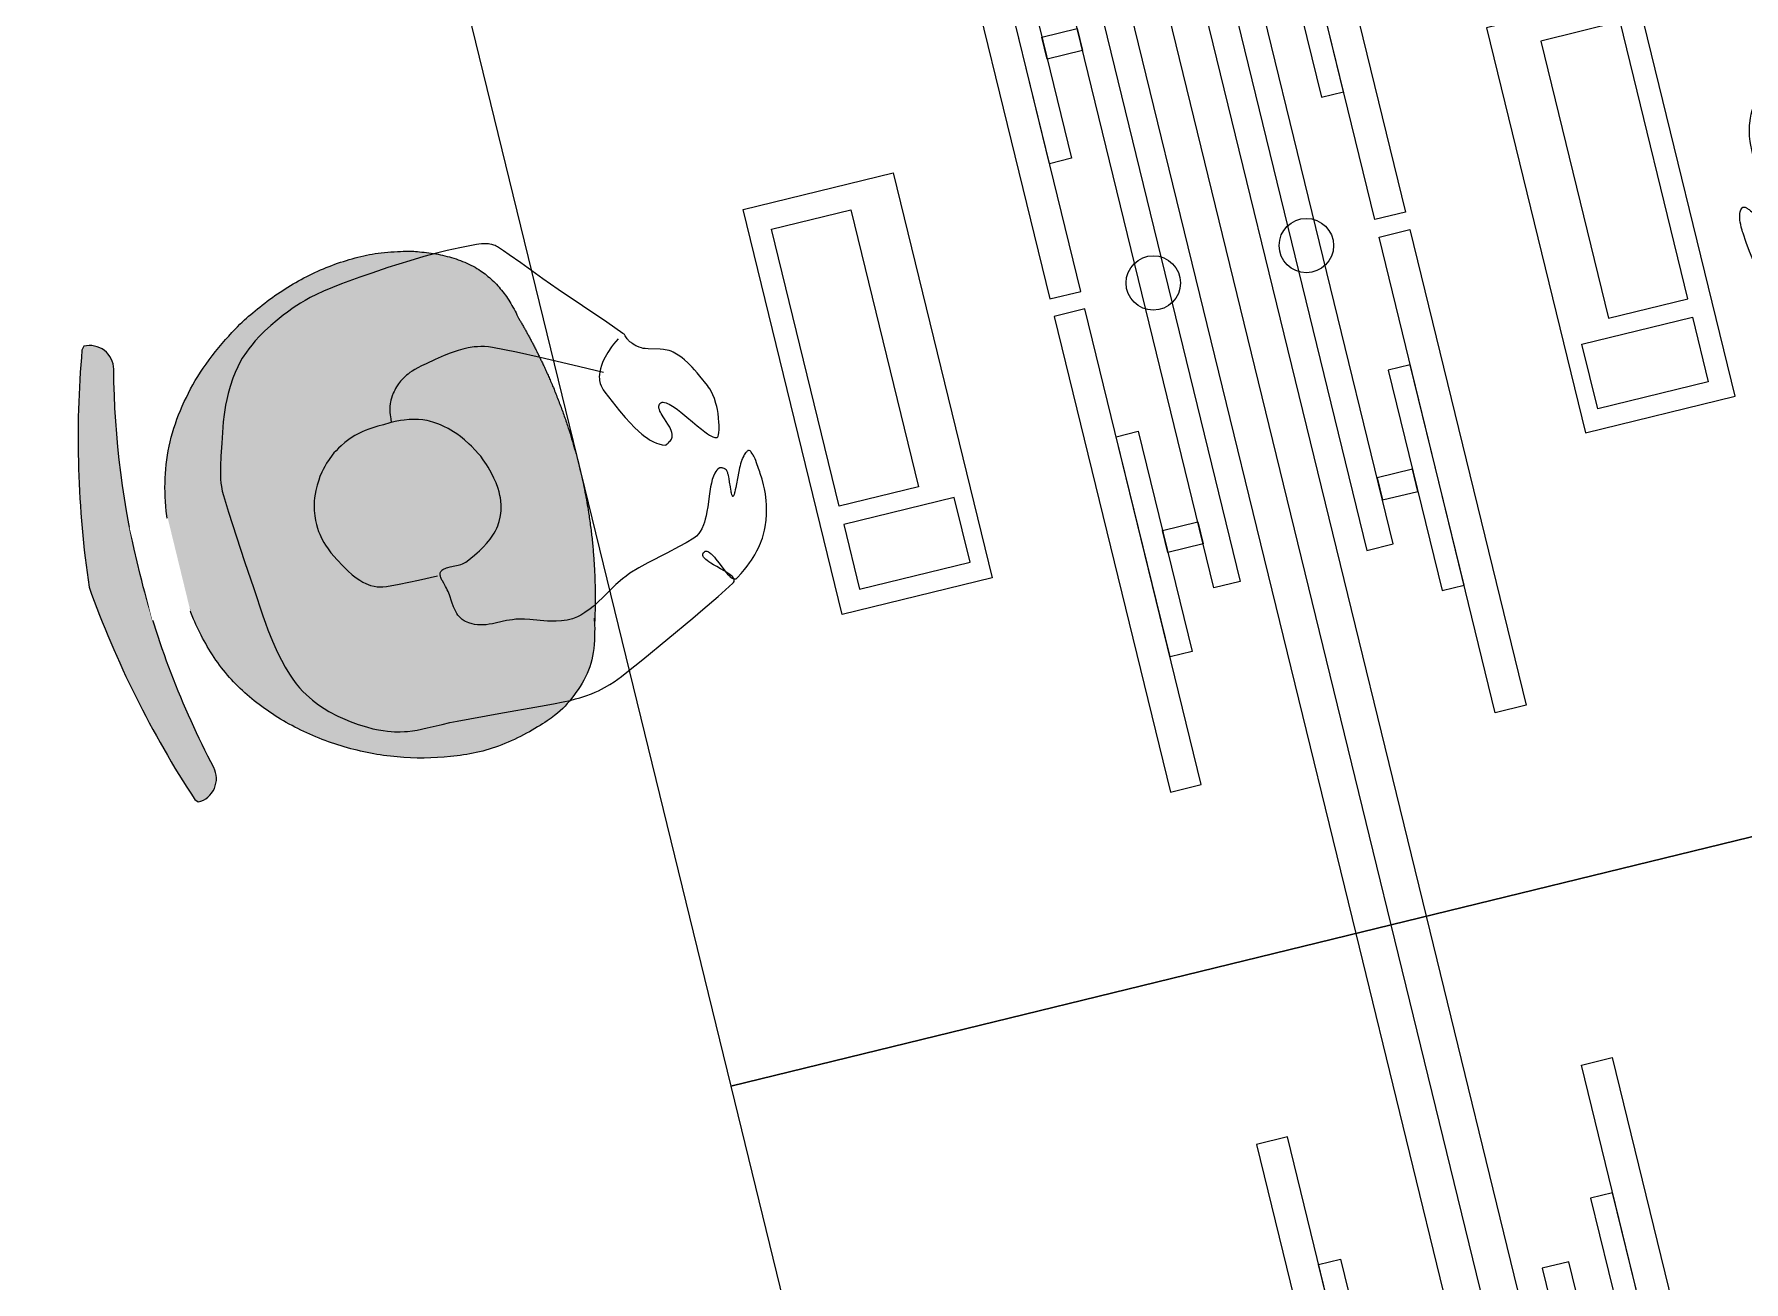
# Model space of a CAD drawing. Header units: millimetres. Extents: x 53282 to 74428, y -557 to 19362.
# Drawn here: x 55865 to 57750, y 3274 to 4650 of the extents above; entities that cross this region are included whole.
import ezdxf

# ---------------------------------------------------------------- set-up
doc = ezdxf.new("R2010")
doc.units = ezdxf.units.MM
doc.header["$MEASUREMENT"] = 0
doc.layers.add('FURN-FILE', color=211, linetype='Continuous', lineweight=0)
doc.layers.add('FURN-WKST', color=42, linetype='Continuous', lineweight=13)

# ---------------------------------------------------------------- blocks, each defined once
blk = doc.blocks.new('wrk3_22')
at = {"layer": 'FURN-FILE', "color": 0, "linetype": 'Continuous', "lineweight": 0, "flags": 128}
for points in [[(760, 166.9), (1300, 166.9), (1300, 201.9), (760, 201.9), (760, 166.9)], [(905, 166.9), (1155, 166.9), (1155, 141.9), (905, 141.9), (905, 166.9)]]:
    blk.add_lwpolyline(points, close=True, dxfattribs=at)
at = {"layer": 'FURN-WKST', "color": 0}
blk.add_line((0, 40), (1500, 40), dxfattribs=at)
at = {"layer": 'FURN-WKST', "color": 0, "flags": 128}
blk.add_lwpolyline([(0, 0), (1500, 0), (1500, 750), (0, 750), (0, 0)], close=True, dxfattribs=at)
blk = doc.blocks.new('*U137')
at = {"linetype": 'ByBlock', "lineweight": -2, "extrusion": (0, 0, -1)}
blk.add_hatch(color=7, dxfattribs=at).paths.add_polyline_path([(240, 333.8, 0.058838), (-17.8, 378.3, 0.058838), (-270.6, 310.9), (-274, 307.6, 0.485231), (-240.2, 283.4, -0.059133), (-15.2, 320.4, -0.059133), (212.3, 303.7, 0.485231), (243.7, 330.9)])
h = blk.add_hatch(color=7, dxfattribs=at)
edge = h.paths.add_edge_path()
edge.add_spline(control_points=[(177.4, -145.2), (207.7, -138.4), (239.5, -120.2), (285.5, -39.3), (282.8, 112.4), (154.2, 268.8), (37, 282.3), (-13.3, 278.2)], knot_values=[0, 0, 0, 0, 0.127805, 0.173291, 0.430539, 0.788352, 1, 1, 1, 1], degree=3, periodic=0)
edge.add_spline(control_points=[(-13.3, 278.2), (-63.7, 277.8), (-179.2, 253.8), (-293.3, 86.5), (-282.4, -64.8), (-229.3, -141.2), (-196, -156.5), (-165.2, -160.6)], knot_values=[0, 0, 0, 0, 0.211648, 0.569461, 0.826709, 0.872195, 1, 1, 1, 1], degree=3, periodic=0)
edge.add_line((-165.2, -160.6), (-165.2, -160.8))
edge.add_arc((-20, 427.7), 606.2, 256.1357, 272.5726)
edge.add_arc((-20, 427.7), 606.2, 272.5725, 289.0094)
edge.add_line((177.4, -145.4), (177.4, -145.2))
at = {"color": 0, "linetype": 'ByBlock', "lineweight": -2, "extrusion": (0, 0, -1), "flags": 128}
blk.add_lwpolyline([(240, 333.8, 0.058838), (-17.8, 378.3), (-17.8, 378.3, 0.058838), (-270.6, 310.9), (-274, 307.6, 0.485231), (-240.2, 283.4), (-240.2, 283.4, -0.059133), (-15.2, 320.4, -0.059133), (212.3, 303.7), (212.3, 303.7, 0.485231), (243.7, 330.9), (240, 333.8)], format="xyb", close=True, dxfattribs=at)
at = {"color": 0, "linetype": 'ByBlock', "lineweight": -2}
blk.add_rational_spline([(-177.4, -145.2), (-207.7, -138.4), (-239.5, -120.2), (-285.5, -39.3), (-282.8, 112.4), (-154.2, 268.8), (-37, 282.3), (13.3, 278.2), (63.7, 277.8), (179.2, 253.8), (293.3, 86.5), (282.4, -64.8), (229.3, -141.2), (196, -156.5), (165.2, -160.6), (165.2, -160.6), (165.2, -160.7), (165.2, -160.8), (108.8, -174.7), (50.9, -180.5), (-7.2, -177.9), (-65.3, -175.2), (-122.4, -164.4), (-177.4, -145.4), (-177.4, -145.3), (-177.4, -145.3), (-177.4, -145.2)], [1, 1, 1, 1, 1, 1, 1, 1, 1, 1, 1, 1, 1, 1, 1, 1, 1, 1, 0.993153505411, 0.993153505411, 1, 0.993153505411, 0.993153505411, 1, 1, 1, 1], degree=3, knots=[0, 0, 0, 0, 0.021301, 0.028882, 0.071757, 0.131392, 0.166667, 0.166667, 0.166667, 0.201941, 0.261577, 0.304452, 0.312032, 0.333333, 0.333333, 0.333333, 0.5, 0.5, 0.5, 0.666667, 0.666667, 0.666667, 0.833333, 0.833333, 0.833333, 1, 1, 1, 1], dxfattribs=at)
blk.add_wipeout([(-37.7, 321.4), (67.7, 317.3), (66, 274.1), (-39.4, 278.1)], dxfattribs=at)
blk = doc.blocks.new('*U138')
at = {"color": 0, "linetype": 'ByBlock', "lineweight": -2, "extrusion": (0, 0, -1), "flags": 128}
for points in [[(67.6, 119.9), (64.5, 117.4), (61.5, 114.9), (58.7, 112.4), (53.6, 107.4), (49.5, 102.8), (46.2, 98.5), (43.7, 94.6), (41.8, 91.2), (40.5, 88.1), (39.5, 85.3), (38.9, 82.8), (38.6, 80.7), (38.4, 78.8), (38.5, 75.4), (38.8, 72.9), (39.2, 71), (40.1, 68.1), (41.4, 65.2), (53.4, 41.8), (58.1, 33.3), (62.2, 26.2), (65.9, 20.3), (69.3, 15.5), (72.2, 11.5), (74.9, 8.3), (77.3, 5.8), (79.4, 3.7), (83.2, 0.5), (86.1, -1.5), (88.3, -2.8), (91.7, -4.4), (95.3, -5.4), (95.4, -5.4), (95.7, -5.4), (96, -5.4), (96.3, -5.3), (96.6, -5.2), (96.9, -5.1), (97.1, -5), (97.6, -4.7), (98.1, -4.4), (98.4, -4.2), (99.1, -3.7), (100.1, -2.9), (100.7, -2.5), (101.2, -2.1), (102.2, -1.3), (103.1, -0.4), (103.8, 0.6), (104.3, 1.6), (104.6, 2.6), (104.9, 3.6), (105, 4.7), (105, 6.8), (104.8, 8.9), (104.4, 10.9), (103.9, 12.8), (102.6, 16.6), (100, 23.2), (99, 25.7), (98.3, 27.7), (97.7, 29.5), (97.3, 31), (96.9, 32.2), (96.6, 34.3), (96.5, 35.8), (96.6, 36.8), (96.9, 38.2), (97.2, 38.8), (97.5, 39.4), (98.6, 40.6), (99.8, 41.3), (101.1, 41.5), (102.4, 41.3), (103.9, 40.8), (105.3, 40), (106.8, 39), (108.4, 37.9), (109.9, 36.5), (113, 33.5), (116.1, 30.2), (119.1, 26.8), (124.7, 19.9), (129.7, 13.6), (134, 8.3), (137.7, 3.9), (140.7, 0.3), (143.2, -2.4), (145.3, -4.4), (147, -5.9), (148.4, -7), (149.5, -7.7), (150.5, -8.2), (151.9, -8.6), (152.9, -8.5), (153.6, -8.2), (154.4, -7.4), (155, -6.1), (155.9, -3.5), (156.6, -0.8), (157.3, 1.9), (157.8, 4.6), (158.2, 7.3), (158.9, 12.4), (159.2, 17.2), (159.3, 21.4), (159.3, 25.1), (159.1, 28.4), (158.5, 34.1), (157.7, 38.2), (157, 41.2), (155.6, 45.5), (154.7, 47.6), (153.8, 49.5), (147.8, 61.3), (145.5, 65.6), (143.4, 69.4), (141.5, 72.7), (137.8, 78.3), (134.8, 82.3), (132.5, 85.2), (130.6, 87.3), (127.5, 90.3), (124.3, 93.1), (122.2, 94.7), (120.1, 95.9), (118.1, 96.8), (116.1, 97.6), (114.2, 98.3), (110.6, 99.3), (97.8, 102.2), (94.7, 103.2), (92.5, 104), (90.9, 104.8), (88.5, 106), (86.3, 107.6), (85.3, 108.4), (84.4, 109.2), (83.6, 109.9), (82.3, 111.1), (81.4, 112.1), (80.7, 112.8), (79.7, 114), (78.8, 115.3), (78.4, 115.8), (78.1, 116.4), (77.9, 116.9), (77.4, 117.9), (76, 121.4), (75.6, 122.3), (75.3, 122.9), (75, 123.4), (74.6, 124), (74, 124.6), (59.1, 140.2), (36.2, 163.2), (13.5, 186.2), (-0.4, 201), (-20.9, 223.5), (-31.5, 234.7), (-37, 240.3), (-42.6, 245.8), (-43.7, 246.8), (-44.9, 247.6), (-45.9, 248.4), (-47, 249), (-48, 249.5), (-50, 250.4), (-51.7, 251), (-53.3, 251.5), (-54.7, 251.8), (-57.2, 252.3), (-59.1, 252.6), (-61.9, 252.8), (-64.7, 252.9), (-83.5, 253), (-97.6, 252.8), (-108.3, 252.3), (-124.2, 251.4), (-140.3, 250), (-165.4, 247.4), (-184.2, 245.1), (-198.1, 243.2), (-219.1, 240), (-240.1, 236.2), (-248.6, 234.3), (-255.9, 232.3), (-262.1, 230.3), (-267.6, 228.4), (-276.9, 224.7), (-283.9, 221.6), (-289.1, 219.1), (-296.9, 215.1), (-304.7, 210.7), (-312.7, 205.9), (-319.4, 201.5), (-325, 197.4), (-329.7, 193.7), (-333.7, 190.3), (-337.1, 187.2), (-342.8, 181.5), (-346.8, 176.9), (-349.6, 173.4), (-353.7, 167.8), (-357.5, 162), (-362.2, 153.9), (-365.8, 146.7), (-368.7, 140.3), (-371.1, 134.7), (-374.8, 124.8), (-377.3, 117.2), (-380.7, 105.8), (-383.7, 94.3), (-387.5, 80.3), (-390.2, 69.6), (-391.9, 61.6), (-392.9, 55.6), (-393.4, 51.1), (-393.6, 47.7), (-393.7, 42.5), (-393.4, 37.4), (-391.6, 18.3), (-388.4, -10.1), (-385, -38.5), (-381.1, -69.9), (-377.2, -101.3), (-376, -110), (-374.9, -117.6), (-372.5, -130.8), (-370.4, -140.6), (-368.6, -148), (-367, -153.5), (-364.5, -161.9), (-361.5, -170.2), (-359, -176.4), (-356.3, -182.1), (-353.5, -187.1), (-350.7, -191.8), (-347.9, -196), (-342.1, -203.5), (-336.6, -209.7), (-331.6, -214.9), (-326.9, -219.2), (-318.3, -226.3), (-311.5, -231.2), (-306.2, -234.8), (-298.1, -239.7), (-289.8, -244.3), (-283.4, -247.5), (-277.6, -250), (-272.6, -251.9), (-268.1, -253.5), (-264.1, -254.7), (-260.6, -255.6), (-254.5, -256.9), (-249.9, -257.7), (-246.4, -258.2), (-241.1, -258.6), (-235.9, -258.8), (-224.5, -258.6), (-207.5, -258.1), (-198.9, -257.9), (-190.4, -257.9), (-143.9, -259), (-97.3, -260.2), (-82.8, -260.5), (-71.9, -260.5), (-63.7, -260.4), (-57.6, -260.1), (-53, -259.7), (-46.1, -259), (-39.2, -258), (-34.9, -257.1), (-31, -256.2), (-23.8, -254.1), (-17.6, -252), (-12.3, -249.9), (-3.1, -245.9), (3.7, -242.6), (23.8, -232.2), (55.3, -215.5), (86.8, -198.5), (99.7, -191.4), (118.9, -180.6), (137.8, -169.7), (138.8, -168.9), (139.5, -168.1), (139.9, -167.2), (140.1, -166.3), (140, -165.3), (139.7, -164.3), (139.3, -163.4), (138.7, -162.4), (138, -161.4), (137.3, -160.4), (135.6, -158.5), (133.7, -156.6), (131.7, -154.7), (127.7, -151.2), (124.1, -148.1), (121, -145.4), (118.5, -143), (116.5, -141.1), (114.9, -139.4), (113.7, -138), (112.9, -136.8), (112.3, -135.7), (111.9, -134.9), (111.6, -134.2), (111.4, -133), (111.5, -132.1), (111.7, -131.5), (112.2, -130.7), (113, -129.9), (114, -129.3), (115, -129), (115.9, -129), (116.8, -129.2), (117.6, -129.7), (118.4, -130.3), (119.2, -131.1), (120, -132), (120.7, -132.9), (122.2, -135.1), (123.5, -137.4), (124.7, -139.8), (127.1, -144.6), (131.2, -153.3), (132.7, -156.3), (134.1, -158.7), (135.3, -160.6), (136.4, -162.1), (137.3, -163.2), (138.1, -164), (138.9, -164.6), (139.5, -165), (140.7, -165.4), (141.5, -165.5), (142.2, -165.4), (143.2, -165.1), (144.2, -164.5), (148.9, -160.8), (153.2, -157.4), (156.9, -154.2), (160.1, -151.3), (162.9, -148.7), (167.6, -143.8), (170.9, -140), (173.3, -137), (176.6, -132.3), (178.1, -129.9), (179.6, -127.4), (181.7, -123.3), (183.5, -119.4), (185, -115.8), (187.5, -108.8), (189.3, -102.6), (190.5, -97), (191.4, -92.2), (192, -87.9), (192.6, -80.3), (192.7, -74.5), (192.7, -70.2), (192.3, -63.6), (191.5, -57), (191.3, -55.1), (190.8, -51.4), (189.9, -44.7), (189.5, -42.2), (189.1, -40.1), (188.7, -38.4), (188.3, -36.9), (188, -35.7), (187.6, -34.7), (187, -33.1), (186.5, -32.1), (186.1, -31.3), (185.5, -30.4), (184.8, -29.7), (184.6, -29.6), (184.3, -29.5), (184.1, -29.5), (183.8, -29.5), (183.5, -29.5), (183.2, -29.6), (183, -29.7), (182.4, -30), (181.8, -30.3), (181.3, -30.8), (180.7, -31.2), (180.2, -31.6), (179.2, -32.6), (178.4, -33.5), (177.7, -34.3), (176.4, -35.9), (175.5, -37), (174.9, -37.9), (174.5, -38.5), (174, -39.4), (173.5, -40.2), (172.4, -42.2), (171.4, -44.3), (170.4, -46.3), (168.7, -50.3), (165.7, -57.6), (163.6, -63), (162, -66.8), (160.9, -69.4), (160.1, -71.2), (159.5, -72.4), (158.6, -74.1), (157.7, -75.5), (157.4, -75.9), (157.2, -76.1), (157, -76.1), (156.8, -76), (156.7, -75.8), (156.6, -75.4), (156.5, -75), (156.4, -74.5), (156.3, -74), (156.3, -73.4), (156.3, -72.1), (156.2, -70.7), (156.3, -69.3), (156.3, -67.8), (156.4, -64.9), (156.5, -59.6), (156.7, -55.6), (156.7, -54.2), (156.7, -51.9), (156.6, -50.3), (156.6, -49.2), (156.5, -48.5), (156.4, -47.5), (156.2, -46.8), (156.2, -46.6), (156.1, -46.4), (156, -46.2), (155.9, -46), (155.6, -45.6), (155.2, -45.3), (154.9, -44.9), (154.5, -44.6), (154.2, -44.3), (153.5, -43.7), (152.8, -43.3), (152.2, -42.9), (151.6, -42.7), (151.2, -42.4), (150.8, -42.3), (150.4, -42.2), (150.2, -42.1), (149.7, -42), (149.3, -41.9), (149.1, -41.9), (148.7, -42), (148.4, -42.1), (146.8, -42.9), (145.2, -43.9), (143.8, -45.2), (142.6, -46.6), (140.3, -49.7), (138.3, -53.1), (136.6, -56.7), (135, -60.4), (132.3, -67.8), (127.6, -81.4), (125.6, -86.5), (123.8, -90.9), (122.1, -94.5), (120.5, -97.5), (119.1, -100), (116.2, -104), (113.9, -106.7), (112, -108.5), (108.8, -110.7), (107.2, -111.6), (105.4, -112.4), (96.2, -115.7), (87.9, -118.3), (73, -122.6), (50.5, -128.9), (39.5, -132.4), (28.8, -136.2), (23.9, -138.3), (19.4, -140.6), (11.1, -145.4), (-3.4, -154.8), (-14.3, -161.7), (-18.4, -164), (-22.1, -165.9), (-28.6, -168.8), (-33.6, -170.6), (-37.5, -171.6), (-43.3, -172.7), (-46.3, -172.9), (-49.4, -173), (-52.7, -172.9), (-55.8, -172.6), (-61.6, -171.8), (-66.6, -170.8), (-70.9, -169.7), (-78.5, -167.5), (-89.8, -164.2), (-95.4, -162.7), (-101.1, -161.4), (-104.8, -160.8), (-108.3, -160.5), (-114.9, -160.2), (-126.5, -160.4), (-130.9, -160.4), (-134.6, -160.3), (-137.9, -160.1), (-140.8, -159.7), (-143.2, -159.3), (-147.5, -158.3), (-150.6, -157.2), (-152.9, -156.2), (-156.3, -154.3), (-157.9, -153.2), (-159.6, -152), (-160.7, -151.1), (-162.6, -149.2), (-164.1, -147.2), (-165.3, -145.3), (-166.3, -143.5), (-167.1, -141.7), (-167.7, -139.9), (-168.6, -136.6), (-169.3, -133.5), (-170.1, -128.1), (-171.1, -119.8), (-171.8, -115.8), (-172.3, -113.8), (-172.8, -111.8), (-173.5, -109.7), (-174.7, -106), (-175.6, -103.2), (-175.9, -102.2), (-176.3, -100.4), (-176.6, -99.1), (-176.7, -98.2), (-176.7, -97.5), (-176.7, -96.4), (-176.7, -95.4), (-176.5, -94.6), (-176.2, -93.9), (-175.8, -93.3), (-175.4, -92.7), (-174.9, -92.3), (-174.4, -91.9), (-173.8, -91.5), (-172.5, -91), (-171.1, -90.6), (-169.7, -90.3), (-168.3, -90.1), (-166.9, -90), (-164.1, -89.8), (-158.9, -89.7), (-155, -89.5), (-152.1, -89.3), (-150.1, -89), (-148.6, -88.7), (-147.6, -88.5), (-146.1, -88), (-144.7, -87.4), (-135.4, -82.4), (-131.9, -80.5), (-128.8, -78.7), (-123.6, -75.3), (-119.8, -72.6), (-117, -70.4), (-115, -68.7), (-112, -65.9), (-109.2, -63), (-107, -60.6), (-105.2, -58.1), (-103.6, -55.8), (-102.3, -53.5), (-101.1, -51.3), (-99.2, -47.1), (-97.8, -43.3), (-96.7, -39.9), (-96, -36.8), (-95.5, -34.2), (-94.9, -29.5), (-94.6, -26), (-94.6, -23.4), (-94.7, -19.5), (-95.1, -15.7), (-96.1, -9.1), (-97.3, -3.3), (-98.5, 1.7), (-99.8, 6), (-101.1, 9.8), (-102.3, 13), (-104.8, 18.8), (-106.8, 23.1), (-108.6, 26.3), (-111.4, 31.1), (-114.5, 35.9), (-116.6, 38.9), (-120.7, 44.3), (-124.3, 48.8), (-127.7, 52.5), (-130.6, 55.5), (-133.3, 58), (-135.7, 60.1), (-140.1, 63.6), (-143.4, 66), (-146, 67.7), (-150.1, 70.1), (-154.3, 72.3), (-156.8, 73.5), (-159.2, 74.5), (-161.4, 75.3), (-165.8, 76.6), (-169.6, 77.5), (-173.1, 78.1), (-176.1, 78.6), (-181.5, 79.1), (-185.5, 79.3), (-191.6, 79.4), (-197.6, 79.2), (-205, 78.7), (-211.4, 78.3), (-216.9, 77.7), (-221.6, 77), (-225.8, 76.3), (-229.4, 75.6), (-232.6, 74.8), (-238.2, 73.1), (-242.5, 71.6), (-245.6, 70.2), (-250.4, 67.9), (-255.3, 65.2), (-258.8, 63.1), (-261.8, 61), (-264.6, 59), (-267, 57), (-271.3, 53.2), (-274.8, 49.7), (-277.6, 46.5), (-280, 43.7), (-281.9, 41.1), (-285, 36.6), (-287.1, 33.1), (-289.9, 27.8), (-292.5, 22.4), (-294.1, 18.5), (-295.4, 14.8), (-296.5, 11.2), (-297.3, 7.8), (-298.6, 1.2), (-299.2, -4.7), (-299.4, -9.9), (-299.3, -14.6), (-299, -18.7), (-298.5, -22.4), (-297.9, -25.6), (-296.6, -31.2), (-295.3, -35.4), (-294.1, -38.6), (-292.1, -43.3), (-289.8, -48.1), (-284.6, -57.3), (-279.9, -65.1), (-275.6, -71.5), (-271.7, -76.7), (-268, -80.9), (-264.8, -84.3), (-261.8, -87), (-259.1, -89.1), (-256.6, -90.8), (-254.4, -92.1), (-250.4, -94), (-247.3, -95.1), (-244.9, -95.8), (-241.2, -96.5), (-237.3, -96.8), (-223, -97), (-201.3, -96.9), (-179.6, -96.6)], [(44.3, 86.5), (19.9, 97.9), (-4.6, 109.4), (-20.8, 116.9), (-45.3, 127.7), (-69.9, 138.1), (-74.3, 139.7), (-78.5, 140.8), (-82.4, 141.7), (-86.2, 142.3), (-89.7, 142.7), (-96.5, 142.9), (-102.4, 142.8), (-107.7, 142.4), (-117.1, 141.1), (-124.1, 139.9), (-134.8, 137.6), (-145.5, 135.1), (-150.8, 133.8), (-155.2, 132.6), (-158.9, 131.4), (-162.1, 130.3), (-164.8, 129.1), (-167.1, 128), (-169.1, 127), (-172.5, 124.9), (-175, 123.2), (-176.9, 121.8), (-179.6, 119.4), (-182.3, 116.8), (-183.8, 115.1), (-185.1, 113.6), (-186.2, 112.1), (-187.3, 110.7), (-189, 108), (-190.4, 105.6), (-191.4, 103.5), (-192.2, 101.6), (-192.9, 99.9), (-193.8, 97), (-194.4, 94.7), (-194.8, 93), (-195.2, 90.4), (-195.4, 87.7), (-195.7, 83.5), (-196, 79.2)]]:
    blk.add_lwpolyline(points, dxfattribs=at)
blk = doc.blocks.new('*U139')
at = {"color": 0, "linetype": 'ByBlock', "lineweight": -2, "flags": 128}
for points in [[(-93.8, -226.5), (-76.1, 233.1), (93.8, 226.5), (76.1, -233.1), (-93.8, -226.5)], [(65, 131.6), (67.8, 204.9), (-57.6, 209.7), (-60.4, 136.4), (65, 131.6)], [(-37.9, -200.2), (-25.8, 114.3), (64.2, 110.8), (52, -203.7), (-37.9, -200.2)]]:
    blk.add_lwpolyline(points, close=True, dxfattribs=at)
blk = doc.blocks.new('wrk3_23')
at = {"layer": 'FURN-FILE', "color": 0, "linetype": 'Continuous', "lineweight": 0, "flags": 128}
for points in [[(200, 166.9), (740, 166.9), (740, 201.9), (200, 201.9), (200, 166.9)], [(760, 166.9), (1300, 166.9), (1300, 201.9), (760, 201.9), (760, 166.9)], [(345, 166.9), (595, 166.9), (595, 141.9), (345, 141.9), (345, 166.9)], [(905, 166.9), (1155, 166.9), (1155, 141.9), (905, 141.9), (905, 166.9)], [(457.5, 141.9), (482.5, 141.9), (482.5, 101.9), (457.5, 101.9), (457.5, 141.9)], [(1017.5, 141.9), (1042.5, 141.9), (1042.5, 101.9), (1017.5, 101.9), (1017.5, 141.9)], [(407.5, 101.9), (1092.5, 101.9), (1092.5, 71.9), (407.5, 71.9), (407.5, 101.9)]]:
    blk.add_lwpolyline(points, close=True, dxfattribs=at)
at = {"layer": 'FURN-FILE', "color": 0, "linetype": 'Continuous', "lineweight": 0}
blk.add_circle((750, 86.9), 30, dxfattribs=at)
at = {"layer": 'FURN-WKST', "color": 0}
blk.add_line((0, 40), (1500, 40), dxfattribs=at)
at = {"layer": 'FURN-FILE', "color": 0, "linetype": 'Continuous', "lineweight": 0, "extrusion": (0, 0, -1), "rotation": 2.212929250014386}
blk.add_blockref('*U137', (-705.9, 928), dxfattribs=at)
at = {"layer": 'FURN-FILE', "color": 0, "linetype": 'Continuous', "lineweight": 0, "rotation": 92.21320400544748}
blk.add_blockref('*U139', (706.2, 421.9), dxfattribs=at)
at = {"layer": 'FURN-WKST', "color": 0, "flags": 128}
blk.add_lwpolyline([(0, 0), (1500, 0), (1500, 750), (0, 750), (0, 0)], close=True, dxfattribs=at)
at = {"layer": 'FURN-FILE', "color": 0, "linetype": 'Continuous', "lineweight": 0, "extrusion": (0, 0, -1), "rotation": 92.21292925001437}
blk.add_blockref('*U138', (-713.2, 747.1), dxfattribs=at)
blk = doc.blocks.new('wrk3_25')
at = {"layer": 'FURN-FILE', "color": 0, "linetype": 'Continuous', "lineweight": 0, "extrusion": (0, 0, -1), "flags": 128}
for points in [[(-760, 166.9), (-1300, 166.9), (-1300, 201.9), (-760, 201.9), (-760, 166.9)], [(-905, 166.9), (-1155, 166.9), (-1155, 141.9), (-905, 141.9), (-905, 166.9)], [(-407.5, 101.9), (-1092.5, 101.9), (-1092.5, 71.9), (-407.5, 71.9), (-407.5, 101.9)]]:
    blk.add_lwpolyline(points, close=True, dxfattribs=at)
at = {"layer": 'FURN-WKST', "color": 0}
blk.add_line((0, 40), (1500, 40), dxfattribs=at)
at = {"layer": 'FURN-WKST', "color": 0, "extrusion": (0, 0, -1), "flags": 128}
blk.add_lwpolyline([(0, 0), (-1500, 0), (-1500, 750), (0, 750), (0, 0)], close=True, dxfattribs=at)
blk = doc.blocks.new('*U150')
at = {"color": 0, "linetype": 'ByBlock', "lineweight": -2, "flags": 128}
for points in [[(-67.6, 119.9), (-64.8, 116.9), (-62.3, 114), (-60, 111.1), (-58, 108.4), (-54.6, 103.2), (-51.9, 98.4), (-49.8, 94.2), (-48.2, 90.5), (-46.9, 87.3), (-44.9, 81.6), (-43.7, 77.4), (-42.9, 74.2), (-42, 69.6), (-41.4, 65.2), (-41.2, 62.8), (-41.5, 58.1), (-42.3, 53.6), (-43.5, 49.3), (-45.1, 45.3), (-46.9, 41.6), (-48.8, 38.1), (-50.8, 34.8), (-55.1, 28.8), (-59.4, 23.6), (-63.4, 19.3), (-67.1, 15.6), (-73.9, 9.5), (-79.2, 5.2), (-83.2, 2.3), (-89.3, -1.8), (-95.3, -5.4), (-95.5, -5.5), (-95.7, -5.5), (-95.8, -5.6), (-96, -5.6), (-96.2, -5.6), (-96.6, -5.6), (-96.9, -5.5), (-97.2, -5.4), (-97.6, -5.3), (-97.9, -5.2), (-98.1, -5), (-98.6, -4.7), (-99, -4.4), (-99.4, -4.1), (-99.7, -3.9), (-99.9, -3.7), (-100.3, -3.3), (-100.6, -3), (-100.8, -2.7), (-100.9, -2.6), (-101, -2.4), (-101.2, -2.1), (-101.5, -1.3), (-101.8, -0.3), (-102, 0.6), (-102.1, 1.7), (-102.2, 3.8), (-102, 5.9), (-101.8, 8.1), (-101.4, 10.2), (-97.6, 26.9), (-97.2, 28.8), (-96.9, 30.5), (-96.7, 31.9), (-96.6, 34.1), (-96.6, 35.7), (-96.7, 36.8), (-97, 38.2), (-97.5, 39.4), (-97.9, 40), (-98.9, 40.7), (-100, 40.9), (-101.2, 40.7), (-102.5, 40.2), (-103.9, 39.3), (-105.4, 38.2), (-106.9, 36.9), (-108.4, 35.4), (-110, 33.8), (-113.2, 30.3), (-116.3, 26.6), (-119.3, 22.9), (-131, 8.2), (-135.3, 2.9), (-138.9, -1.2), (-141.9, -4.4), (-144.3, -6.8), (-146.3, -8.5), (-148, -9.6), (-149.3, -10.3), (-150.3, -10.7), (-151.2, -10.8), (-151.9, -10.8), (-153, -10.4), (-153.7, -9.8), (-154.1, -9.1), (-154.7, -7.8), (-155, -6.1), (-156.1, 1.1), (-156.7, 7.4), (-157.1, 12.9), (-157.2, 17.7), (-157.3, 21.8), (-157, 28.9), (-156.5, 34.2), (-156, 38.1), (-155.1, 43.9), (-153.8, 49.5), (-152.9, 52.5), (-152, 55.3), (-151, 57.9), (-148.9, 62.7), (-146.7, 66.8), (-144.6, 70.4), (-142.6, 73.4), (-140.7, 76), (-137.1, 80.5), (-134.2, 83.7), (-131.9, 86.1), (-128.2, 89.7), (-124.3, 93.1), (-122.1, 94.8), (-119.9, 96.1), (-117.9, 97.2), (-115.9, 98), (-114, 98.7), (-110.4, 99.7), (-104, 101), (-99.3, 102), (-95.8, 102.9), (-93.3, 103.8), (-91.5, 104.5), (-90.1, 105.1), (-88.2, 106.2), (-86.3, 107.6), (-85.3, 108.4), (-84.3, 109.2), (-83.6, 109.9), (-82.9, 110.5), (-81.8, 111.6), (-81, 112.5), (-80.4, 113.2), (-79.6, 114.2), (-78.8, 115.3), (-78.4, 115.8), (-78.1, 116.4), (-77.6, 117.4), (-76.1, 121.2), (-75.7, 122.1), (-75.3, 122.8), (-75.1, 123.3), (-74.6, 124), (-74.3, 124.3), (-74, 124.6), (-59.1, 140.2), (-36.2, 163.2), (-13.5, 186.2), (0.5, 201.1), (21.2, 223.6), (31.7, 234.8), (42.6, 245.8), (43.7, 246.8), (44.8, 247.6), (45.8, 248.3), (46.9, 248.9), (47.9, 249.5), (49.8, 250.3), (51.6, 250.9), (53.2, 251.4), (54.6, 251.8), (57.1, 252.2), (59, 252.5), (61.9, 252.8), (64.7, 252.9), (74.3, 253.2), (90.8, 253.1), (103.2, 252.7), (121.7, 251.6), (140.3, 250), (165.4, 247.4), (184.2, 245.1), (212.3, 241), (226.2, 238.7), (240.1, 236.2), (248.5, 234.3), (255.8, 232.3), (262.1, 230.3), (267.6, 228.4), (277, 224.6), (284, 221.4), (294.4, 216.3), (304.7, 210.7), (312.5, 206.1), (319.1, 201.7), (324.7, 197.7), (329.4, 194), (333.4, 190.6), (336.8, 187.5), (342.5, 181.8), (346.5, 177.2), (349.4, 173.6), (353.6, 168), (357.5, 162), (360, 157.9), (364.2, 150.1), (367.4, 143.4), (370, 137.4), (372.1, 132.2), (375.5, 123), (377.7, 115.9), (380.8, 105.2), (383.7, 94.3), (387.5, 80.1), (390.3, 69.5), (392, 61.5), (392.9, 55.5), (393.4, 51), (393.6, 47.6), (393.7, 42.5), (393.4, 37.4), (391.6, 18.4), (388.4, -10.1), (385, -38.5), (381.1, -69.9), (377.2, -101.3), (376, -110.1), (374.7, -117.7), (372.2, -131.1), (370, -141), (368.1, -148.4), (365, -159.4), (361.5, -170.2), (359.2, -176.2), (356.8, -181.6), (354.2, -186.6), (351.5, -191), (348.8, -195.1), (343.3, -202.5), (337.9, -208.7), (332.9, -213.8), (328.2, -218.1), (319.5, -225.4), (312.5, -230.5), (307.1, -234.1), (298.6, -239.4), (289.8, -244.3), (286.4, -246.1), (280.1, -249.1), (274.7, -251.3), (269.9, -253.1), (265.7, -254.4), (262, -255.4), (255.6, -256.8), (250.8, -257.6), (247.1, -258.1), (241.5, -258.6), (235.9, -258.8), (230.2, -258.7), (220.2, -258.5), (205.3, -258), (197.8, -257.9), (190.4, -257.9), (143.9, -259), (97.3, -260.2), (82.7, -260.4), (71.7, -260.5), (63.5, -260.3), (57.3, -260), (48.2, -259.2), (43.7, -258.7), (39.2, -258), (35, -257.2), (31.2, -256.3), (24.1, -254.2), (17.9, -252.1), (12.6, -250), (3.3, -246), (-3.6, -242.7), (-13.7, -237.5), (-23.8, -232.2), (-55.4, -215.5), (-86.8, -198.5), (-99.7, -191.5), (-118.8, -180.6), (-137.8, -169.7), (-138.9, -168.9), (-139.6, -168), (-140.1, -167.1), (-140.4, -166.2), (-140.5, -165.2), (-140.4, -164.2), (-140.1, -163.1), (-139.7, -162.1), (-139.2, -161.1), (-138.6, -160), (-137.3, -158), (-135.7, -155.9), (-134.1, -154), (-132.4, -152.2), (-129.1, -148.7), (-123, -142.8), (-120.8, -140.7), (-119, -138.9), (-117.6, -137.4), (-116.5, -136.2), (-115.6, -135.2), (-114.9, -134.3), (-113.9, -133), (-113.4, -132.1), (-113.1, -131.4), (-112.9, -130.6), (-113, -129.9), (-113.3, -129.5), (-113.6, -129.4), (-114.1, -129.5), (-114.6, -129.8), (-115.1, -130.4), (-115.7, -131), (-116.3, -131.8), (-116.9, -132.7), (-117.5, -133.7), (-118.9, -135.8), (-120.3, -138.1), (-121.7, -140.4), (-124.4, -145), (-127, -149.1), (-129.3, -152.7), (-131.3, -155.7), (-133.1, -158.1), (-134.6, -160), (-135.9, -161.4), (-137.1, -162.6), (-138.1, -163.4), (-138.9, -164), (-139.6, -164.4), (-140.8, -165), (-141.7, -165.2), (-142.4, -165.2), (-143.3, -165), (-144.2, -164.5), (-146.2, -163), (-148.2, -161.6), (-150.3, -160.1), (-154.3, -157.1), (-158, -154.2), (-161.2, -151.5), (-164, -149), (-166.4, -146.7), (-168.5, -144.6), (-171.8, -140.7), (-174.1, -137.6), (-175.7, -135.2), (-177.8, -131.4), (-178.7, -129.4), (-179.6, -127.4), (-181.1, -122.9), (-183.7, -114.5), (-185.6, -107.1), (-187, -100.8), (-188, -95.3), (-189.4, -85.6), (-190.1, -78.5), (-191, -67.7), (-191.5, -57), (-191.6, -55.2), (-191.6, -53.5), (-191.6, -50.1), (-191.4, -47.1), (-191.2, -44.4), (-190.8, -42.1), (-190.4, -40.2), (-190, -38.5), (-189.6, -37.1), (-189.2, -36), (-188.8, -35), (-188, -33.4), (-187.3, -32.3), (-186.7, -31.6), (-185.8, -30.6), (-184.8, -29.7), (-184.4, -29.5), (-184.1, -29.4), (-183.8, -29.3), (-183.5, -29.3), (-183.1, -29.3), (-182.8, -29.4), (-182.5, -29.5), (-181.9, -29.8), (-181.4, -30.1), (-180.8, -30.5), (-180.3, -31), (-179.9, -31.4), (-179.4, -31.9), (-178.6, -32.9), (-177.9, -33.8), (-176.7, -35.5), (-175.8, -36.8), (-175.2, -37.7), (-174.7, -38.4), (-174.1, -39.3), (-173.5, -40.2), (-172.8, -41.2), (-172.2, -42.2), (-171, -44.4), (-170.1, -46.7), (-169.2, -49), (-167.7, -53.6), (-166.5, -57.7), (-165.5, -61.2), (-164.6, -64.2), (-163.9, -66.6), (-163.2, -68.6), (-162.6, -70.1), (-162.1, -71.4), (-161.6, -72.4), (-161.2, -73.1), (-160.4, -74.3), (-159.8, -74.9), (-159.3, -75.2), (-158.5, -75.5), (-157.7, -75.5), (-157.3, -75.4), (-157, -75.1), (-156.8, -74.8), (-156.6, -74.4), (-156.6, -73.9), (-156.5, -73.4), (-156.5, -72.8), (-156.6, -71.6), (-156.8, -70.2), (-157, -68.8), (-157.3, -67.4), (-157.9, -64.7), (-158.4, -62.1), (-158.8, -59.8), (-159, -57.8), (-159.1, -56.1), (-159.2, -54.7), (-159.1, -53.5), (-159.1, -52.4), (-158.9, -51.6), (-158.5, -50.1), (-158.1, -49.1), (-157.8, -48.5), (-157.1, -47.5), (-156.2, -46.8), (-155.3, -46), (-153.5, -44.7), (-152.9, -44.2), (-152.3, -43.8), (-151.8, -43.5), (-151.4, -43.3), (-150.6, -42.8), (-150, -42.6), (-149.6, -42.4), (-149, -42.2), (-148.7, -42.1), (-148.4, -42.1), (-146.5, -41.9), (-144.7, -42.1), (-143.1, -42.6), (-141.6, -43.4), (-140.3, -44.4), (-139.1, -45.6), (-138, -47), (-136, -50.1), (-134.3, -53.5), (-132.8, -57.1), (-131.5, -60.8), (-129.2, -68.2), (-125.1, -81.9), (-123.4, -87), (-121.8, -91.3), (-120.3, -94.9), (-118.9, -98), (-117.6, -100.4), (-115.1, -104.4), (-113, -107), (-111.3, -108.7), (-108.5, -110.8), (-107, -111.7), (-105.4, -112.4), (-96.3, -115.6), (-88.1, -118.2), (-73.3, -122.5), (-50.8, -128.8), (-39.6, -132.3), (-28.8, -136.2), (-23.8, -138.4), (-19.2, -140.7), (-10.8, -145.6), (3.7, -155), (14.7, -161.9), (18.8, -164.2), (22.4, -166.1), (28.9, -169), (33.9, -170.7), (37.7, -171.8), (43.4, -172.7), (46.4, -173), (49.4, -173), (52.7, -172.8), (55.7, -172.5), (61.5, -171.7), (66.5, -170.6), (70.8, -169.5), (86, -165.2), (93.6, -163.1), (97.4, -162.2), (101.1, -161.4), (104.8, -160.8), (108.2, -160.5), (111.4, -160.4), (117.4, -160.5), (128.1, -160.9), (132.1, -160.9), (135.6, -160.8), (138.7, -160.5), (141.3, -160.2), (143.7, -159.7), (147.7, -158.6), (150.7, -157.4), (152.9, -156.4), (156.3, -154.4), (157.9, -153.3), (159.6, -152), (160.8, -151), (161.8, -150), (163.7, -147.9), (165.1, -145.9), (166.3, -144), (167.2, -142.1), (167.9, -140.3), (168.4, -138.6), (169.3, -135.4), (169.8, -132.4), (170.5, -127.3), (171.3, -119.4), (171.9, -115.6), (172.3, -113.7), (172.8, -111.8), (173.1, -110.8), (176.2, -103.5), (176.5, -102.6), (176.8, -101.7), (176.9, -101), (177, -100.4), (177.2, -99.2), (177.2, -98.3), (177.1, -97.6), (176.9, -96.5), (176.7, -95.4), (176.2, -94.3), (175.8, -93.4), (175.3, -92.6), (174.7, -91.9), (174.1, -91.2), (173.4, -90.7), (172.8, -90.3), (171.4, -89.6), (170, -89.2), (168.6, -88.9), (167.2, -88.7), (165.8, -88.6), (163.1, -88.6), (153.4, -89), (151, -88.9), (149.3, -88.8), (148.1, -88.6), (146.3, -88.1), (145.5, -87.8), (144.7, -87.4), (135.3, -82.7), (131.8, -80.9), (128.7, -79.2), (126.1, -77.7), (123.8, -76.3), (119.9, -73.6), (117.1, -71.3), (115, -69.5), (113.5, -68), (111.3, -65.6), (109.2, -63), (107.1, -60.2), (105.4, -57.5), (103.9, -55), (102.6, -52.7), (100.5, -48.2), (99, -44.2), (97.8, -40.7), (97, -37.6), (96.5, -34.9), (95.7, -30.2), (95.3, -26.6), (95, -21.2), (95.1, -15.7), (95.3, -12.3), (95.6, -9.1), (96, -6.1), (97.2, -0.5), (98.5, 4.3), (99.8, 8.5), (101.2, 12.1), (102.5, 15.2), (105.1, 20.6), (107.2, 24.6), (110.7, 30.3), (114.5, 35.9), (118.6, 41.3), (122.2, 46), (125.5, 49.9), (128.5, 53.2), (131.2, 56), (133.6, 58.3), (138.2, 62.3), (141.8, 65.1), (144.7, 67), (149.3, 69.8), (151.8, 71.1), (154.3, 72.3), (157.1, 73.6), (159.6, 74.6), (162, 75.4), (166.5, 76.7), (170.4, 77.6), (173.8, 78.1), (176.7, 78.5), (181.9, 79), (185.8, 79.2), (191.7, 79.2), (197.6, 79.2), (205.1, 78.9), (211.7, 78.3), (217.4, 77.6), (222.4, 76.8), (226.7, 75.9), (230.4, 75), (236.9, 73.2), (241.7, 71.6), (245.2, 70.2), (250.3, 67.9), (255.3, 65.2), (258.4, 63.4), (261.1, 61.7), (266.1, 58.1), (270.1, 54.7), (273.5, 51.5), (276.3, 48.5), (278.7, 45.8), (280.6, 43.2), (283.9, 38.6), (286.2, 34.8), (287.9, 31.9), (290.3, 27.3), (292.5, 22.4), (294.3, 17.7), (295.8, 13.2), (296.9, 9.1), (297.7, 5.2), (298.3, 1.6), (298.8, -1.8), (299.2, -8.1), (299.1, -13.5), (298.8, -18.2), (298.3, -22.2), (297.7, -25.7), (296.3, -31.6), (295, -35.9), (292.6, -42.1), (289.8, -48.1), (287.7, -51.9), (285.6, -55.6), (281.3, -62.6), (277.2, -68.8), (273.2, -74), (269.5, -78.4), (266.1, -82), (262.9, -85), (260.1, -87.3), (257.5, -89.2), (255.2, -90.8), (251, -93.1), (247.7, -94.5), (245.2, -95.3), (241.3, -96.3), (237.3, -96.8), (230, -97.2), (223.7, -97.3), (212.6, -97.4), (179.6, -96.6)], [(-44.3, 86.5), (-19.9, 97.9), (4.6, 109.4), (20.5, 116.9), (32.2, 122.5), (41.2, 126.6), (48.1, 129.6), (58.7, 133.9), (64.2, 136), (69.9, 138.1), (74.7, 139.5), (79.3, 140.6), (83.5, 141.4), (87.5, 141.9), (91.2, 142.2), (98.1, 142.4), (104.2, 142.2), (109.5, 141.8), (118.6, 140.6), (125.5, 139.4), (135.6, 137.3), (145.5, 135.1), (150.4, 134), (154.7, 132.9), (158.4, 131.7), (161.6, 130.5), (164.4, 129.4), (166.8, 128.3), (168.8, 127.2), (172.3, 125.1), (174.9, 123.3), (176.8, 121.9), (179.6, 119.5), (182.3, 116.8), (183.8, 115.1), (185.1, 113.5), (186.2, 112), (188.2, 109.2), (189.7, 106.7), (190.9, 104.4), (191.9, 102.4), (192.6, 100.7), (193.7, 97.5), (194.3, 95.1), (194.7, 93.3), (195.1, 90.6), (195.4, 87.7), (195.7, 83.5), (196, 79.2)]]:
    blk.add_lwpolyline(points, dxfattribs=at)
blk = doc.blocks.new('*U151')
at = {"color": 0, "linetype": 'ByBlock', "lineweight": -2, "extrusion": (0, 0, -1), "flags": 128}
for points in [[(93.8, -226.5), (76.1, 233.1), (-93.8, 226.5), (-76.1, -233.1), (93.8, -226.5)], [(-65, 131.6), (-67.8, 204.9), (57.6, 209.7), (60.4, 136.4), (-65, 131.6)], [(37.9, -200.2), (25.8, 114.3), (-64.2, 110.8), (-52, -203.7), (37.9, -200.2)]]:
    blk.add_lwpolyline(points, close=True, dxfattribs=at)
blk = doc.blocks.new('wrk3_26')
at = {"layer": 'FURN-FILE', "color": 0, "linetype": 'Continuous', "lineweight": 0, "extrusion": (0, 0, -1), "flags": 128}
for points in [[(-200, 166.9), (-740, 166.9), (-740, 201.9), (-200, 201.9), (-200, 166.9)], [(-760, 166.9), (-1300, 166.9), (-1300, 201.9), (-760, 201.9), (-760, 166.9)], [(-345, 166.9), (-595, 166.9), (-595, 141.9), (-345, 141.9), (-345, 166.9)], [(-905, 166.9), (-1155, 166.9), (-1155, 141.9), (-905, 141.9), (-905, 166.9)], [(-457.5, 141.9), (-482.5, 141.9), (-482.5, 101.9), (-457.5, 101.9), (-457.5, 141.9)], [(-407.5, 101.9), (-1092.5, 101.9), (-1092.5, 71.9), (-407.5, 71.9), (-407.5, 101.9)]]:
    blk.add_lwpolyline(points, close=True, dxfattribs=at)
at = {"layer": 'FURN-FILE', "color": 0, "linetype": 'Continuous', "lineweight": 0, "extrusion": (0, 0, -1)}
blk.add_circle((-750, 86.9), 30, dxfattribs=at)
at = {"layer": 'FURN-WKST', "color": 0}
blk.add_line((0, 40), (1500, 40), dxfattribs=at)
at = {"layer": 'FURN-WKST', "color": 0, "extrusion": (0, 0, -1), "flags": 128}
blk.add_lwpolyline([(0, 0), (-1500, 0), (-1500, 750), (0, 750), (0, 0)], close=True, dxfattribs=at)
at = {"layer": 'FURN-FILE', "color": 0, "linetype": 'Continuous', "lineweight": 0, "extrusion": (0, 0, -1), "rotation": 92.21292925001437}
blk.add_blockref('*U150', (-713.2, 747.1), dxfattribs=at)
at = {"layer": 'FURN-FILE', "color": 0, "linetype": 'Continuous', "lineweight": 0, "rotation": 92.21320400544748}
blk.add_blockref('*U151', (706.2, 421.9), dxfattribs=at)

msp = doc.modelspace()

# ---------------------------------------------------------------- block references
at = {"layer": 'FURN-FILE', "linetype": 'Continuous', "lineweight": 0, "rotation": 103.7327084852395}
msp.add_blockref('wrk3_22', (57717.7, 2210.5), dxfattribs=at)

# ---------------------------------------------------------------- next in the draw order: block references
msp.add_blockref('wrk3_23', (57361.6, 3667.6), dxfattribs=at)

# ---------------------------------------------------------------- next in the draw order: block references
at = {"layer": 'FURN-FILE', "linetype": 'Continuous', "lineweight": 0, "extrusion": (0, 0, -1), "rotation": 76.2672915147604}
msp.add_blockref('wrk3_25', (-57717.7, 2210.5), dxfattribs=at)

# ---------------------------------------------------------------- next in the draw order: block references
msp.add_blockref('wrk3_26', (-57361.6, 3667.6), dxfattribs=at)

doc.saveas('drawing.dxf')
